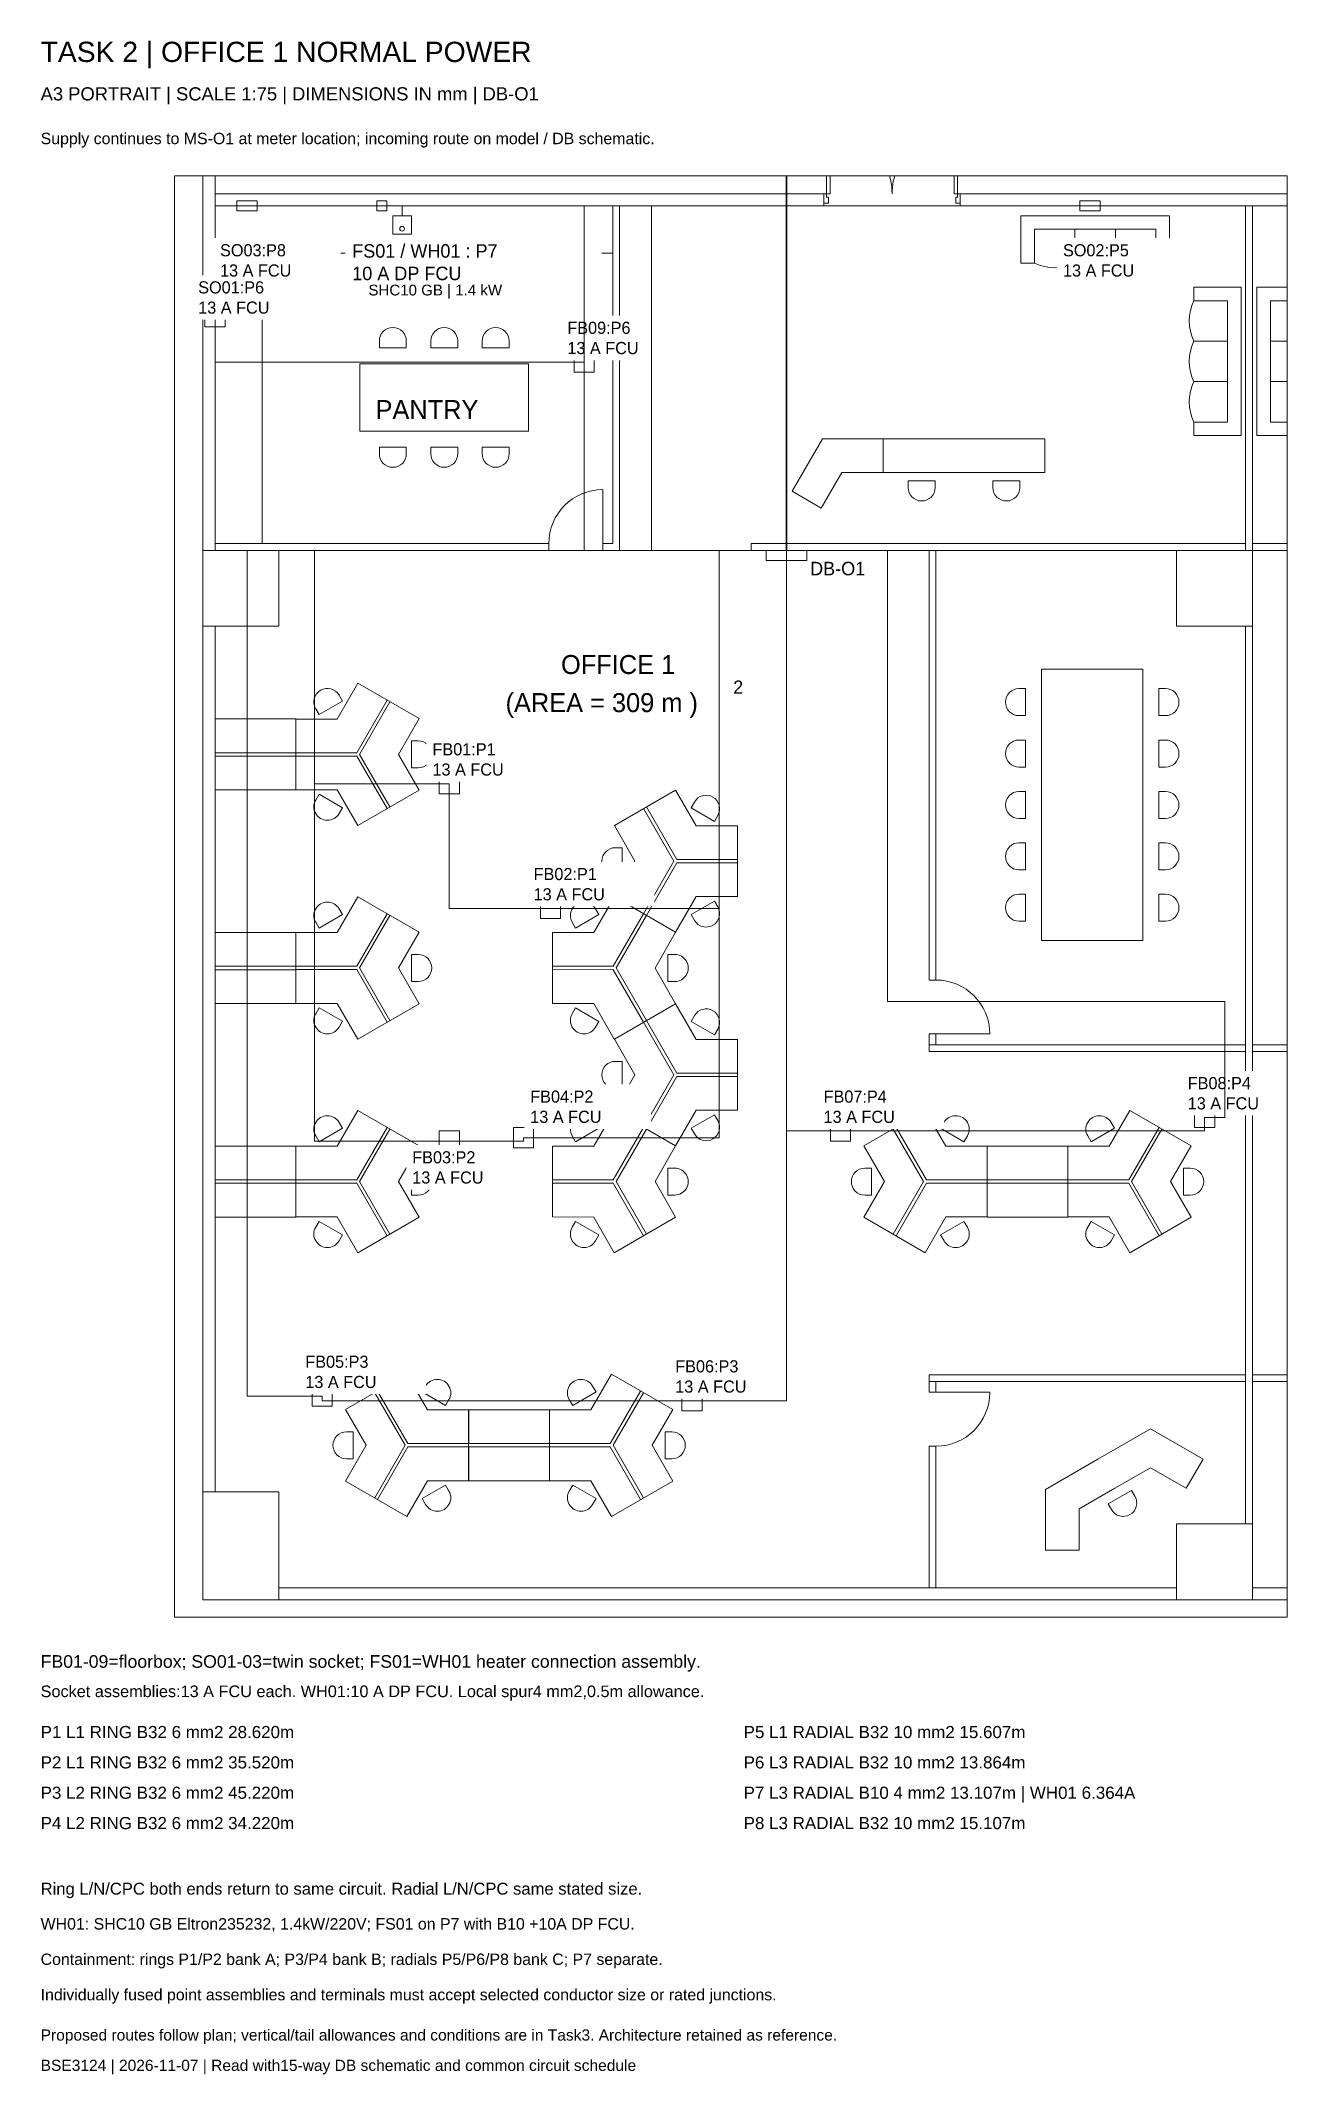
# Paper-space layout 'TASK2-POWER-PLAN' of a CAD drawing. Header units: millimetres. Extents: x 12 to 258, y 7 to 409.
# The model-space entities are those that its viewports show. They can reach past a viewport. Long polylines and large blocks are cut down to what shows.
import ezdxf

# ---------------------------------------------------------------- set-up
doc = ezdxf.new("R2010")
doc.units = ezdxf.units.MM
doc.layers.add('ARCH', color=7, linetype='Continuous', lineweight=5, true_color=0xa0a0a0)
doc.layers.add('Furniture', color=7, linetype='Continuous', lineweight=5, true_color=0xb9b9b9)
for name, color, linetype in [('E-DB-WORK', 1, 'Continuous'), ('E-INCOMING-WORK', 30, 'Continuous'), ('E-NORMAL-PLAN-PAPER', 7, 'Continuous'), ('E-POWER-ROUTE-P1', 1, 'Continuous'), ('E-POWER-ROUTE-P2', 2, 'Continuous'), ('E-POWER-ROUTE-P3', 3, 'Continuous'), ('E-POWER-ROUTE-P4', 4, 'Continuous'), ('E-POWER-ROUTE-P5', 5, 'Continuous'), ('E-POWER-ROUTE-P6', 6, 'Continuous'), ('E-POWER-ROUTE-P7', 1, 'Continuous'), ('E-POWER-ROUTE-P8', 2, 'Continuous')]:
    doc.layers.add(name, color=color, linetype=linetype)
doc.layers.add('E-POWER-WORK', color=1, linetype='Continuous', lineweight=25)
doc.layers.add('E-T1-VPORT-NOPLOT', color=7, linetype='Continuous', plot=False)
doc.styles.add('T1-Arial', font='arial.ttf')

# ---------------------------------------------------------------- blocks, each defined once
blk = doc.blocks.new('desk B')
at = {"layer": 'Furniture', "lineweight": 15}
for p, q in [((-1059, 0), (-1584, -909)), ((-529, -306), (-1059, 0)), ((-529, -306), (0, 0)), ((525, -909), (0, 0)), ((-729, -14), (-729, -114)), ((-729, -114), (-329, -114)), ((-329, -14), (-329, -114)), ((-554, -926), (-1334, -476)), ((-529, -883), (-1309, -433)), ((-529, -883), (250, -433)), ((-504, -926), (275, -476)), ((-1054, -1215), (-1584, -909)), ((-1407, -1188), (-1320, -1138)), ((-1120, -1484), (-1320, -1138)), ((-554, -926), (-554, -1826)), ((-504, -926), (-504, -1826)), ((-504, -926), (-504, -1826)), ((-4, -1215), (525, -909)), ((262, -1138), (62, -1484)), ((348, -1188), (262, -1138)), ((-1207, -1534), (-1120, -1484)), ((-1054, -1215), (-1054, -1826)), ((-4, -1215), (-4, -1826)), ((148, -1534), (62, -1484)), ((-1054, -1826), (-4, -1826))]:
    blk.add_line(p, q, dxfattribs=at)
for centre, start, end in [((-529, -14), 0, 180), ((-1307, -1361), 120, 300), ((248, -1361), 240, 60)]:
    blk.add_arc(centre, 200, start, end, dxfattribs=at)
blk = doc.blocks.new('sofa 3-seater')
at = {"layer": 'Furniture', "lineweight": 15}
for p, q in [((-2200, 0), (0, 0)), ((0, 0), (0, -700)), ((-2200, 0), (-2200, -700)), ((-2000, -200), (-200, -200)), ((-2000, -200), (-2000, -700)), ((-1400, -200), (-1400, -700)), ((-800, -200), (-800, -700)), ((-200, -200), (-200, -700)), ((-2000, -700), (-2200, -700)), ((0, -700), (-200, -700))]:
    blk.add_line(p, q, dxfattribs=at)
for centre in [(-1700, -87), (-1100, -87), (-500, -87)]:
    blk.add_arc(centre, 683, 243.9323, 296.0677, dxfattribs=at)

msp = doc.modelspace()

# ---------------------------------------------------------------- linework, layer by layer
at = {"layer": 'ARCH', "linetype": 'ByBlock', "lineweight": 9}
for p, q in [((64345.9, -10602.4), (64345.9, -33452.4)), ((64525.9, -10602.4), (64525.9, -17889.9)), ((73595.5, -12602.4), (73595.5, -11682.4)), ((73645.5, -11682.4), (73645.5, -12602.4)), ((75485.5, -11682.4), (75485.5, -12602.4)), ((75535.5, -12602.4), (75535.5, -11682.4)), ((64525.9, -12602.4), (73595.5, -12602.4)), ((73555.5, -12602.4), (73595.5, -12602.4)), ((73555.5, -12742.4), (73555.5, -12602.4)), ((73555.5, -12617.4), (73555.5, -12617.4)), ((73595.5, -12602.4), (73595.5, -12652.4)), ((73645.5, -12602.4), (73595.5, -12602.4)), ((73595.5, -12652.4), (73620.5, -12652.4)), ((73620.5, -12652.4), (73620.5, -12742.4)), ((75485.5, -12602.4), (75535.5, -12602.4)), ((75535.5, -12652.4), (75510.5, -12652.4)), ((75510.5, -12652.4), (75510.5, -12742.4)), ((75535.5, -12602.4), (80936.3, -12602.4)), ((75575.5, -12602.4), (75535.5, -12602.4)), ((75535.5, -12602.4), (75535.5, -12652.4)), ((75575.5, -12742.4), (75575.5, -12602.4)), ((75575.5, -12617.4), (75575.5, -12617.4)), ((64525.9, -12782.4), (73555.5, -12782.4)), ((73620.5, -12742.4), (73555.5, -12742.4)), ((73555.5, -12742.4), (73555.5, -12782.4)), ((75510.5, -12742.4), (75575.5, -12742.4)), ((75575.5, -12742.4), (75575.5, -12782.4)), ((75575.5, -12782.4), (80896.3, -12782.4)), ((64525.9, -19014.9), (64525.9, -31852.4))]:
    msp.add_line(p, q, dxfattribs=at)
at = {"layer": 'ARCH', "lineweight": 15}
for p, q in [((70425.9, -17789.9), (70425.9, -12782.4)), ((70525.9, -17889.9), (70525.9, -12782.4)), ((79808.4, -17889.9), (79808.4, -12782.4)), ((79908.4, -17889.9), (79908.4, -12782.4)), ((70275.2, -17889.9), (70275.2, -16989.9)), ((64525.9, -17789.9), (69475.2, -17789.9)), ((69475.2, -17789.9), (69475.2, -17789.9)), ((69475.2, -17789.9), (69475.2, -17889.9)), ((70275.2, -17789.9), (70425.9, -17789.9)), ((64345.9, -19014.9), (64345.9, -17889.9)), ((64525.9, -17889.9), (69475.2, -17889.9)), ((70275.2, -17889.9), (70525.9, -17889.9)), ((78783.4, -19014.9), (78783.4, -17889.9)), ((79808.4, -19014.9), (79808.4, -32327.4)), ((79908.4, -19014.9), (79908.4, -32327.4)), ((75115, -25061.7), (76015, -25061.7)), ((75115, -30374.9), (76015, -30374.9)), ((78783.4, -33452.4), (78783.4, -32327.4)), ((109345.9, -33452.4), (64345.9, -33452.4)), ((78783.4, -33272.4), (65470.9, -33272.4)), ((94084.3, -33272.4), (79908.4, -33272.4))]:
    msp.add_line(p, q, dxfattribs=at)
for points in [[(64525.9, -12782.4), (79808.4, -12782.4), (79808.4, -17889.9), (78783.4, -17889.9), (78783.4, -19014.9), (79808.4, -19014.9), (79808.4, -32327.4), (78783.4, -32327.4), (78783.4, -33272.4), (65470.9, -33272.4), (65470.9, -31852.4), (64525.9, -31852.4), (64525.9, -19014.9), (65470.9, -19014.9), (65470.9, -19014.9), (65470.9, -17889.9), (64525.9, -17889.9), (64525.9, -12782.4)], [(79908.4, -12782.4), (95109.3, -12782.4), (95109.3, -17889.9), (94084.3, -17889.9), (94084.3, -19014.9), (95109.3, -19014.9), (95109.3, -32327.4), (94084.3, -32327.4), (94084.3, -33272.4), (79908.4, -33272.4), (79908.4, -12782.4)]]:
    msp.add_lwpolyline(points, dxfattribs=at)
for points in [[(79808.4, -17789.9), (72477.2, -17789.9), (72477.2, -17889.9), (79808.4, -17889.9)], [(79908.4, -17789.9), (87239.6, -17789.9), (87239.6, -17889.9), (79908.4, -17889.9)], [(64345.9, -19014.9), (65470.9, -19014.9), (65470.9, -17889.9), (64345.9, -17889.9)], [(75215, -24261.7), (75215, -17889.9), (75115, -17889.9), (75115, -24261.7)], [(78783.4, -19014.9), (79908.4, -19014.9), (79908.4, -17889.9), (78783.4, -17889.9)], [(75215, -25061.7), (75115, -25061.7), (75115, -25221.1), (75215, -25221.1)], [(79808.4, -25221.1), (75115, -25221.1), (75115, -25321.1), (79808.4, -25321.1)], [(79908.4, -25221.1), (84601.9, -25221.1), (84601.9, -25321.1), (79908.4, -25321.1)], [(79808.4, -30115.5), (75115, -30115.5), (75115, -30215.5), (79808.4, -30215.5)], [(79908.4, -30115.5), (84601.9, -30115.5), (84601.9, -30215.5), (79908.4, -30215.5)], [(75215, -30374.9), (75115, -30374.9), (75115, -30215.5), (75215, -30215.5)], [(75215, -31174.9), (75215, -33272.4), (75115, -33272.4), (75115, -31174.9)], [(64345.9, -33452.4), (65470.9, -33452.4), (65470.9, -31852.4), (64345.9, -31852.4)], [(78783.4, -33452.4), (79908.4, -33452.4), (79908.4, -32327.4), (78783.4, -32327.4)]]:
    msp.add_lwpolyline(points, close=True, dxfattribs=at)
at = {"layer": 'ARCH', "linetype": 'ByBlock', "lineweight": 9}
for centre, start, end in [((73645.5, -12602.4), 0, 90), ((75485.5, -12602.4), 90, 180)]:
    msp.add_arc(centre, 920, start, end, dxfattribs=at)
at = {"layer": 'ARCH', "lineweight": 15}
for centre, start, end in [((70275.2, -17789.9), 90, 180), ((75215, -25061.7), 0, 90), ((75215, -30374.9), 270, 0)]:
    msp.add_arc(centre, 800, start, end, dxfattribs=at)
at = {"layer": 'E-DB-WORK', "lineweight": 15}
msp.add_lwpolyline([(72700, -17889.9), (73300, -17889.9), (73300, -18039.9), (72700, -18039.9)], close=True, dxfattribs=at)
at = {"layer": 'E-POWER-WORK', "lineweight": 15}
for p, q in [((67000, -12782.4), (67300, -12782.4)), ((67300, -12782.4), (67300, -12930))]:
    msp.add_line(p, q, dxfattribs=at)
for points in [[(64850, -12857.4), (65150, -12857.4), (65150, -12707.4), (64850, -12707.4)], [(66925, -12857.4), (67075, -12857.4), (67075, -12707.4), (66925, -12707.4)], [(77350, -12857.4), (77650, -12857.4), (77650, -12707.4), (77350, -12707.4)], [(64375.9, -14575), (64675.9, -14575), (64675.9, -14425), (64375.9, -14425)], [(69850, -15250), (70150, -15250), (70150, -14950), (69850, -14950)], [(67850, -21500), (68150, -21500), (68150, -21200), (67850, -21200)], [(69350, -23350), (69650, -23350), (69650, -23050), (69350, -23050)], [(79050, -26450), (79350, -26450), (79350, -26150), (79050, -26150)], [(67850, -26800), (68150, -26800), (68150, -26500), (67850, -26500)], [(73650, -26650), (73950, -26650), (73950, -26350), (73650, -26350)], [(65964.1, -30581.7), (66264.1, -30581.7), (66264.1, -30281.7), (65964.1, -30281.7)], [(71450, -30650), (71750, -30650), (71750, -30350), (71450, -30350)]]:
    msp.add_lwpolyline(points, close=True, dxfattribs=at)
at = {"layer": 'Furniture', "lineweight": 15}
for p, q in [((66962.2, -14784.9), (66962.2, -14884.9)), ((66962.2, -14884.9), (67362.2, -14884.9)), ((67362.2, -14784.9), (67362.2, -14884.9)), ((67724.4, -14784.9), (67724.4, -14884.9)), ((68124.4, -14884.9), (67724.4, -14884.9)), ((68124.4, -14784.9), (68124.4, -14884.9)), ((68486.7, -14784.9), (68486.7, -14884.9)), ((68886.7, -14884.9), (68486.7, -14884.9)), ((68886.7, -14784.9), (68886.7, -14884.9)), ((73532.7, -16235.3), (73082.7, -17014.7)), ((73532.7, -16235.3), (74432.7, -16235.3)), ((73532.7, -16235.3), (74432.7, -16235.3)), ((66962.2, -16358.3), (67362.2, -16358.3)), ((66962.2, -16458.3), (66962.2, -16358.3)), ((67362.2, -16458.3), (67362.2, -16358.3)), ((68124.4, -16358.3), (67724.4, -16358.3)), ((67724.4, -16458.3), (67724.4, -16358.3)), ((68124.4, -16458.3), (68124.4, -16358.3)), ((68886.7, -16358.3), (68486.7, -16358.3)), ((68486.7, -16458.3), (68486.7, -16358.3)), ((68886.7, -16458.3), (68886.7, -16358.3)), ((73821.3, -16735.3), (73515.7, -17264.7)), ((73821.3, -16735.3), (74432.7, -16735.3)), ((75204.2, -16857.6), (74804.2, -16857.6)), ((74804.2, -16957.6), (74804.2, -16857.6)), ((75204.2, -16957.6), (75204.2, -16857.6)), ((76061.1, -16857.6), (76461.1, -16857.6)), ((76061.1, -16957.6), (76061.1, -16857.6)), ((76461.1, -16957.6), (76461.1, -16857.6)), ((73515.7, -17264.7), (73082.7, -17014.7)), ((76446.4, -19940.7), (76546.4, -19940.7)), ((76546.4, -19940.7), (76546.4, -20340.7)), ((78519.8, -19940.7), (78519.8, -20340.7)), ((78619.8, -19940.7), (78519.8, -19940.7)), ((76446.4, -20340.7), (76546.4, -20340.7)), ((78619.8, -20340.7), (78519.8, -20340.7)), ((76446.4, -20702.9), (76546.4, -20702.9)), ((76546.4, -21102.9), (76546.4, -20702.9)), ((78519.8, -21102.9), (78519.8, -20702.9)), ((78619.8, -20702.9), (78519.8, -20702.9)), ((76446.4, -21102.9), (76546.4, -21102.9)), ((78619.8, -21102.9), (78519.8, -21102.9)), ((76446.4, -21465.2), (76546.4, -21465.2)), ((76546.4, -21465.2), (76546.4, -21865.2)), ((78519.8, -21465.2), (78519.8, -21865.2)), ((78619.8, -21465.2), (78519.8, -21465.2)), ((76446.4, -21865.2), (76546.4, -21865.2)), ((78619.8, -21865.2), (78519.8, -21865.2)), ((76446.4, -22227.4), (76546.4, -22227.4)), ((76546.4, -22227.4), (76546.4, -22627.4)), ((78519.8, -22227.4), (78519.8, -22627.4)), ((78619.8, -22227.4), (78519.8, -22227.4)), ((76446.4, -22627.4), (76546.4, -22627.4)), ((78619.8, -22627.4), (78519.8, -22627.4)), ((76446.4, -22989.6), (76546.4, -22989.6)), ((76546.4, -23389.6), (76546.4, -22989.6)), ((78519.8, -23389.6), (78519.8, -22989.6)), ((78619.8, -22989.6), (78519.8, -22989.6)), ((76446.4, -23389.6), (76546.4, -23389.6)), ((78619.8, -23389.6), (78519.8, -23389.6)), ((78398.1, -30916), (77618.7, -31366)), ((78398.1, -30916), (79177.6, -31366)), ((76839.3, -31816), (77618.7, -31366)), ((78398.1, -31493.4), (77868.7, -31799.1)), ((78398.1, -31493.4), (78927.6, -31799.1)), ((78927.6, -31799.1), (79177.6, -31366)), ((76839.3, -31816), (76839.3, -32716)), ((76839.3, -31816), (76839.3, -32716)), ((77339.3, -32104.7), (77868.7, -31799.1)), ((78116.8, -31828.8), (77770.4, -32028.8)), ((78166.8, -31915.4), (78116.8, -31828.8)), ((77339.3, -32104.7), (77339.3, -32716)), ((77820.4, -32115.4), (77770.4, -32028.8)), ((76839.3, -32716), (77339.3, -32716))]:
    msp.add_line(p, q, dxfattribs=at)
for points in [[(70425.9, -12782.4), (64525.9, -12782.4), (64525.9, -13482.4), (70425.9, -13482.4)], [(64525.9, -13482.4), (65225.9, -13482.4), (65225.9, -17789.9), (64525.9, -17789.9)], [(66674.4, -15121.6), (69174.4, -15121.6), (69174.4, -16121.6), (66674.4, -16121.6)], [(74432.7, -16235.3), (74432.7, -16735.3), (76832.7, -16735.3), (76832.7, -16235.3)], [(76783.1, -23677.4), (76783.1, -19652.9), (78283.1, -19652.9), (78283.1, -23677.4)], [(65725.9, -20390.3), (65725.9, -20890.3), (64525.9, -20890.3), (64525.9, -20390.3)], [(65725.9, -20940.3), (65725.9, -21440.3), (64525.9, -21440.3), (64525.9, -20940.3)], [(65725.9, -24058), (65725.9, -23558), (64525.9, -23558), (64525.9, -24058)], [(65725.9, -24608), (65725.9, -24108), (64525.9, -24108), (64525.9, -24608)], [(65725.9, -27225.7), (65725.9, -26725.7), (64525.9, -26725.7), (64525.9, -27225.7)], [(77174.1, -27225.7), (77174.1, -26725.7), (75974.1, -26725.7), (75974.1, -27225.7)], [(65725.9, -27775.7), (65725.9, -27275.7), (64525.9, -27275.7), (64525.9, -27775.7)], [(77174.1, -27775.7), (77174.1, -27275.7), (75974.1, -27275.7), (75974.1, -27775.7)], [(68286.8, -31136.1), (68286.8, -30636.1), (69486.8, -30636.1), (69486.8, -31136.1)], [(68286.8, -31686.1), (68286.8, -31186.1), (69486.8, -31186.1), (69486.8, -31686.1)]]:
    msp.add_lwpolyline(points, close=True, dxfattribs=at)
for centre, start, end in [((67162.2, -14784.9), 0, 180), ((67924.4, -14784.9), 0, 180), ((68686.7, -14784.9), 0, 180), ((67162.2, -16458.3), 180, 0), ((67924.4, -16458.3), 180, 0), ((68686.7, -16458.3), 180, 0), ((75004.2, -16957.6), 180, 0), ((76261.1, -16957.6), 180, 0), ((76446.4, -20140.7), 90, 270), ((78619.8, -20140.7), 270, 90), ((76446.4, -20902.9), 90, 270), ((78619.8, -20902.9), 270, 90), ((76446.4, -21665.2), 90, 270), ((78619.8, -21665.2), 270, 90), ((76446.4, -22427.4), 90, 270), ((78619.8, -22427.4), 270, 90), ((76446.4, -23189.6), 90, 270), ((78619.8, -23189.6), 270, 90), ((77993.6, -32015.4), 210, 30)]:
    msp.add_arc(centre, 200, start, end, dxfattribs=at)

# ---------------------------------------------------------------- block references
msp.add_blockref('sofa 3-seater', (78677.2, -12929.4), dxfattribs=at)
for name, p, rotation in [('sofa 3-seater', (79741.3, -16188.5), 270), ('desk B', (67552.2, -21444.8), 270), ('desk B', (74147.8, -26721.3), 90.00000000000001), ('desk B', (80716.5, -26721.3), 90.00000000000001), ('desk B', (66460.5, -30631.7), 90)]:
    msp.add_blockref(name, p, dxfattribs=dict(at, rotation=rotation))
at = {"layer": 'Furniture', "lineweight": 15, "xscale": -1}
for name, p, rotation in [('sofa 3-seater', (79975.6, -16188.5), 90), ('desk B', (70447.1, -23028.6), 90), ('desk B', (69530.1, -23558), 29.99999999999997), ('desk B', (67552.2, -23553.6), 270), ('desk B', (70447.1, -26196.3), 90), ('desk B', (69530.1, -26725.7), 29.99999999999997), ('desk B', (67552.2, -26721.3), 270), ('desk B', (79000.4, -26721.3), 270), ('desk B', (71313.2, -30631.7), 270)]:
    msp.add_blockref(name, p, dxfattribs=dict(at, rotation=rotation))

# ---------------------------------------------------------------- texts
at = {"layer": 'ARCH', "linetype": 'ByBlock', "lineweight": 9}
for s, height, p in [('PANTRY', 281.25, (66905.6, -15942.8)), ('OFFICE 1', 281.25, (69656.5, -19723.7)), (' 2', 196.88, (72137, -20017)), ('(AREA = 309 m )', 281.25, (68833.8, -20288.9))]:
    msp.add_text(s, height=height, dxfattribs=at).set_placement(p)
at = {"layer": 'E-DB-WORK', "lineweight": 15, "insert": (73350, -18059.9), "char_height": 200, "width": 1800, "attachment_point": 1}
msp.add_mtext('DB-O1', dxfattribs=at)

# ---------------------------------------------------------------- next in the draw order: texts
at = {"layer": 'E-POWER-WORK', "lineweight": 15, "char_height": 180, "width": 1700, "attachment_point": 1, "bg_fill": 3, "box_fill_scale": 1.5, "bg_fill_color": 256, "bg_fill_true_color": 13158600, "bg_fill_transparency": 0}
for s, insert in [('SO02:P5\\P13 A FCU', (77100, -13350)), ('SO01:P6\\P13 A FCU', (64275.9, -13900)), ('FB09:P6\\P13 A FCU', (69750, -14500)), ('FB01:P1\\P13 A FCU', (67750, -20750)), ('FB02:P1\\P13 A FCU', (69250, -22600)), ('FB08:P4\\P13 A FCU', (78950, -25700)), ('FB07:P4\\P13 A FCU', (73550, -25900)), ('FB03:P2\\P13 A FCU', (67450, -26800)), ('FB05:P3\\P13 A FCU', (65864.1, -29831.7)), ('FB06:P3\\P13 A FCU', (71350, -29900))]:
    msp.add_mtext(s, dxfattribs=dict(at, insert=insert))

# ---------------------------------------------------------------- next in the draw order: linework, layer by layer
at = {"layer": 'E-INCOMING-WORK', "lineweight": 35}
msp.add_lwpolyline([(93000, -9378), (93000, -11978), (73000, -11978), (73000, -17889.9)], dxfattribs=at)
at = {"layer": 'E-POWER-ROUTE-P1', "lineweight": 15}
msp.add_lwpolyline([(73000, -17889.9), (66000, -17889.9), (66000, -21350), (68000, -21350), (68000, -23200), (69500, -23200), (72000, -23200), (72000, -17889.9), (73000, -17889.9)], dxfattribs=at)
at = {"layer": 'E-POWER-ROUTE-P4', "lineweight": 15}
msp.add_lwpolyline([(73000, -17889.9), (73000, -26500), (73800, -26500), (79200, -26500), (79200, -26300), (79500, -26300), (79500, -24578), (74500, -24578), (74500, -17889.9), (73000, -17889.9)], dxfattribs=at)
at = {"layer": 'E-POWER-ROUTE-P5', "lineweight": 15}
msp.add_lwpolyline([(73000, -17889.9), (71000, -17889.9), (71000, -12782.4), (77500, -12782.4)], dxfattribs=at)
at = {"layer": 'E-POWER-ROUTE-P6', "lineweight": 15}
msp.add_lwpolyline([(73000, -17889.9), (70000, -17889.9), (70000, -15100), (64525.9, -15100), (64525.9, -14500)], dxfattribs=at)
at = {"layer": 'E-POWER-WORK', "lineweight": 15}
msp.add_lwpolyline([(68950, -26750), (69250, -26750), (69250, -26450), (68950, -26450)], close=True, dxfattribs=at)

# ---------------------------------------------------------------- next in the draw order: texts
at = {"layer": 'E-POWER-WORK', "lineweight": 15, "insert": (64600, -13350), "char_height": 180, "width": 1700, "attachment_point": 1, "bg_fill": 3, "box_fill_scale": 1.5, "bg_fill_color": 256, "bg_fill_true_color": 13158600, "bg_fill_transparency": 0}
msp.add_mtext('SO03:P8\\P13 A FCU', dxfattribs=at)

# ---------------------------------------------------------------- next in the draw order: texts
at = {"layer": 'E-POWER-WORK', "lineweight": 15, "attachment_point": 1, "bg_fill": 3, "box_fill_scale": 1.5, "bg_fill_color": 256, "bg_fill_true_color": 13158600, "bg_fill_transparency": 0}
for s, insert, char_height, width in [('FS01 / WH01 : P7\\P10 A DP FCU', (66560, -13350), 200, 3600), ('FB04:P2\\P13 A FCU', (69200, -25900), 180, 1700)]:
    msp.add_mtext(s, dxfattribs=dict(at, insert=insert, char_height=char_height, width=width))

# ---------------------------------------------------------------- next in the draw order: linework, layer by layer
at = {"layer": 'E-POWER-ROUTE-P2', "lineweight": 15}
msp.add_lwpolyline([(73000, -17889.9), (66000, -17889.9), (66000, -26650), (68000, -26650), (69100, -26650), (69100, -26600), (72000, -26600), (72000, -17889.9), (73000, -17889.9)], dxfattribs=at)
at = {"layer": 'E-POWER-ROUTE-P3', "lineweight": 15}
msp.add_lwpolyline([(73000, -17889.9), (65000, -17889.9), (65000, -30431.7), (66114.1, -30431.7), (66114.1, -30500), (71600, -30500), (73000, -30500), (73000, -17889.9)], dxfattribs=at)
at = {"layer": 'E-POWER-ROUTE-P7', "lineweight": 15}
msp.add_lwpolyline([(73000, -17889.9), (70000, -17889.9), (70000, -12782.4), (67000, -12782.4)], dxfattribs=at)
at = {"layer": 'E-POWER-ROUTE-P8', "lineweight": 15}
msp.add_lwpolyline([(73000, -17889.9), (70000, -17889.9), (70000, -12782.4), (65000, -12782.4)], dxfattribs=at)
at = {"layer": 'E-POWER-WORK', "lineweight": 15}
msp.add_lwpolyline([(67160, -13200), (67440, -13200), (67440, -12930), (67160, -12930)], close=True, dxfattribs=at)
msp.add_circle((67300, -13120), 35, dxfattribs=at)

# ---------------------------------------------------------------- next in the draw order: texts
at = {"layer": 'E-POWER-WORK', "lineweight": 15, "insert": (66800, -13950), "char_height": 160, "width": 3000, "attachment_point": 1, "style": 'T1-Arial'}
msp.add_mtext('SHC10 GB | 1.4 kW', dxfattribs=at)

psp = doc.layouts.new('TASK2-POWER-PLAN')

# ---------------------------------------------------------------- texts
at = {"layer": 'E-NORMAL-PLAN-PAPER', "lineweight": 15, "attachment_point": 1, "style": 'T1-Arial'}
for s, insert, char_height, width in [('TASK 2 | OFFICE 1 NORMAL POWER', (12, 409), 4, 273), ('A3 PORTRAIT | SCALE 1:75 | DIMENSIONS IN mm | DB-O1', (12, 400), 2.6, 273), ('Supply continues to MS-O1 at meter location; incoming route on model / DB schematic.', (12, 391), 2.25, 273), ('FB01-09=floorbox; SO01-03=twin socket; FS01=WH01 heater connection assembly.', (12, 90), 2.5, 273), ('Socket assemblies:13 A FCU each. WH01:10 A DP FCU. Local spur4 mm2,0.5m allowance.', (12, 84), 2.3, 273), ('P1 L1 RING B32 6 mm2 28.620m', (12, 76), 2.4, 135), ('P5 L1 RADIAL B32 10 mm2 15.607m', (151, 76), 2.4, 135), ('P2 L1 RING B32 6 mm2 35.520m', (12, 70), 2.4, 135), ('P6 L3 RADIAL B32 10 mm2 13.864m', (151, 70), 2.4, 135), ('P3 L2 RING B32 6 mm2 45.220m', (12, 64), 2.4, 135), ('P7 L3 RADIAL B10 4 mm2 13.107m | WH01 6.364A', (151, 64), 2.4, 135), ('P4 L2 RING B32 6 mm2 34.220m', (12, 58), 2.4, 135), ('P8 L3 RADIAL B32 10 mm2 15.107m', (151, 58), 2.4, 135), ('Ring L/N/CPC both ends return to same circuit. Radial L/N/CPC same stated size.', (12, 45), 2.35, 273), ('WH01: SHC10 GB Eltron235232, 1.4kW/220V; FS01 on P7 with B10 +10A DP FCU.', (12, 38), 2.25, 273), ('Containment: rings P1/P2 bank A; P3/P4 bank B; radials P5/P6/P8 bank C; P7 separate.', (12, 31), 2.25, 273), ('Individually fused point assemblies and terminals must accept selected conductor size or rated junctions.', (12, 24), 2.25, 273), ('Proposed routes follow plan; vertical/tail allowances and conditions are in Task3. Architecture retained as reference.', (12, 16), 2.2, 273), ('BSE3124 | 2026-11-07 | Read with15-way DB schematic and common circuit schedule', (12, 10), 2.2, 273)]:
    psp.add_mtext(s, dxfattribs=dict(at, insert=insert, char_height=char_height, width=width))

# ---------------------------------------------------------------- viewports
at = {"layer": 'E-T1-VPORT-NOPLOT', "lineweight": 15, "view_target_point": (72167.18, -23027.42)}
psp.add_viewport(center=(148.5, 240), size=(220, 285), view_center_point=(9.69, 4.5), view_height=21375, dxfattribs=at)

doc.saveas('drawing.dxf')
